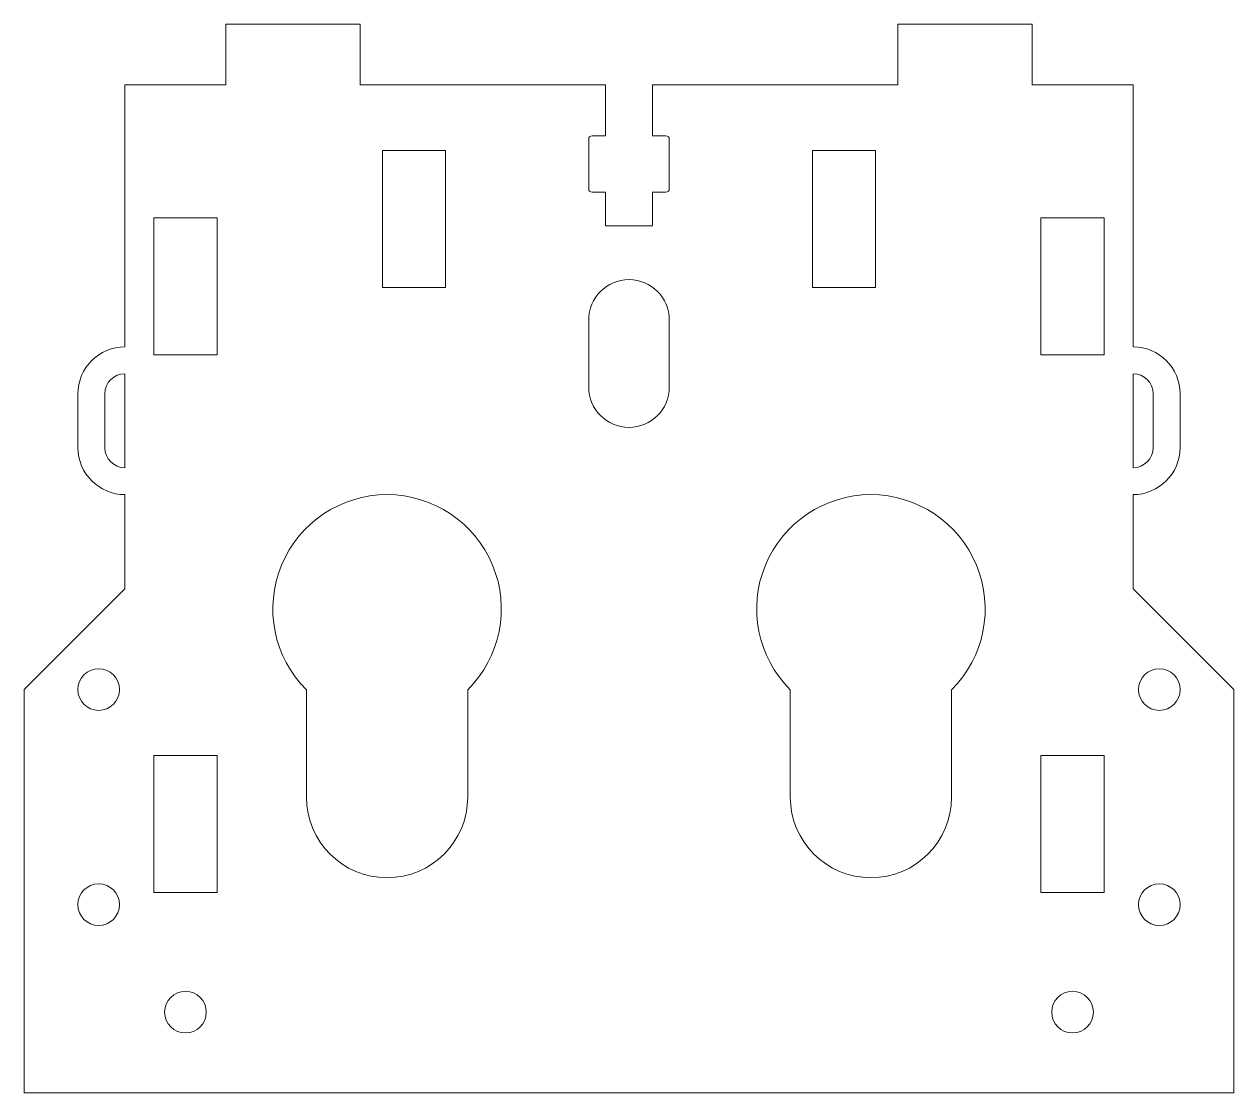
# Model space of a CAD drawing. Header units: millimetres. Extents: x -45 to 45, y -37.5 to 42.
import ezdxf

# ---------------------------------------------------------------- set-up
doc = ezdxf.new("R2010")
doc.units = ezdxf.units.MM

msp = doc.modelspace()

# ---------------------------------------------------------------- linework, layer by layer
at = {"color": 7, "linetype": 'Continuous', "lineweight": 15}
for p, q in [((-20, 42), (-30, 42)), ((-30, 42), (-30, 37.5)), ((-20, 37.5), (-20, 42)), ((30, 42), (20, 42)), ((20, 42), (20, 37.5)), ((30, 37.5), (30, 42)), ((-30, 37.5), (-37.5, 37.5)), ((-37.5, 37.5), (-37.5, 18)), ((-1.75, 37.5), (-20, 37.5)), ((-1.75, 37.5), (-1.75, 33.7)), ((20, 37.5), (1.75, 37.5)), ((1.75, 33.7), (1.75, 37.5)), ((37.5, 37.5), (30, 37.5)), ((37.5, 18), (37.5, 37.5)), ((-3, 33.45), (-3, 29.75)), ((-1.75, 33.7), (-2.75, 33.7)), ((2.75, 33.7), (1.75, 33.7)), ((3, 29.75), (3, 33.45)), ((-18.35, 32.6), (-18.35, 22.4)), ((-13.65, 32.6), (-18.35, 32.6)), ((-13.65, 22.4), (-13.65, 32.6)), ((13.65, 32.6), (13.65, 22.4)), ((18.35, 32.6), (13.65, 32.6)), ((18.35, 22.4), (18.35, 32.6)), ((-2.75, 29.5), (-1.75, 29.5)), ((-1.75, 29.5), (-1.75, 27)), ((1.75, 29.5), (2.75, 29.5)), ((1.75, 27), (1.75, 29.5)), ((-35.35, 27.6), (-35.35, 17.4)), ((-30.65, 27.6), (-35.35, 27.6)), ((-30.65, 17.4), (-30.65, 27.6)), ((-1.75, 27), (1.75, 27)), ((30.65, 27.6), (30.65, 17.4)), ((35.35, 27.6), (30.65, 27.6)), ((35.35, 17.4), (35.35, 27.6)), ((-18.35, 22.4), (-13.65, 22.4)), ((13.65, 22.4), (18.35, 22.4)), ((-3, 20), (-3, 15)), ((3, 15), (3, 20)), ((-35.35, 17.4), (-30.65, 17.4)), ((30.65, 17.4), (35.35, 17.4)), ((-37.5, 16), (-37.5, 9)), ((37.5, 9), (37.5, 16)), ((-41, 14.5), (-41, 10.5)), ((-39, 14.5), (-39, 10.5)), ((39, 14.5), (39, 10.5)), ((41, 14.5), (41, 10.5)), ((-37.5, 7), (-37.5, 0)), ((37.5, 0), (37.5, 7)), ((-37.5, 0), (-45, -7.5)), ((37.5, 0), (45, -7.5)), ((-45, -7.5), (-45, -37.5)), ((-24, -7.521), (-24, -15.5)), ((-12, -15.5), (-12, -7.521)), ((12, -15.5), (12, -7.521)), ((24, -7.521), (24, -15.5)), ((45, -7.5), (45, -37.5)), ((-35.35, -12.4), (-35.35, -22.6)), ((-30.65, -12.4), (-35.35, -12.4)), ((-30.65, -22.6), (-30.65, -12.4)), ((30.65, -12.4), (30.65, -22.6)), ((35.35, -12.4), (30.65, -12.4)), ((35.35, -22.6), (35.35, -12.4)), ((-35.35, -22.6), (-30.65, -22.6)), ((30.65, -22.6), (35.35, -22.6)), ((-45, -37.5), (45, -37.5))]:
    msp.add_line(p, q, dxfattribs=at)
for centre in [(-39.46, -7.5), (39.46, -7.5), (-39.46, -23.5), (39.46, -23.5), (-33, -31.5), (33, -31.5)]:
    msp.add_circle(centre, 1.55, dxfattribs=at)
for centre, radius, start, end in [((-2.75, 33.45), 0.25, 90, 180), ((2.75, 33.45), 0.25, 0, 90), ((-2.75, 29.75), 0.25, 180, 270), ((2.75, 29.75), 0.25, 270, 0), ((0, 20), 3, 0, 180), ((-37.5, 14.5), 3.5, 90, 180), ((37.5, 14.5), 3.5, 0, 90), ((-37.5, 14.5), 1.5, 90, 180), ((37.5, 14.5), 1.5, 0, 90), ((0, 15), 3, 180, 0), ((-37.5, 10.5), 3.5, 180, 270), ((-37.5, 10.5), 1.5, 180, 270), ((37.5, 10.5), 3.5, 270, 0), ((37.5, 10.5), 1.5, 270, 0), ((-18, -1.5), 8.5, 314.90087, 225.09913), ((18, -1.5), 8.5, 314.90087, 225.09913), ((-18, -15.5), 6, 180, 0), ((18, -15.5), 6, 180, 0)]:
    msp.add_arc(centre, radius, start, end, dxfattribs=at)

doc.saveas('drawing.dxf')
